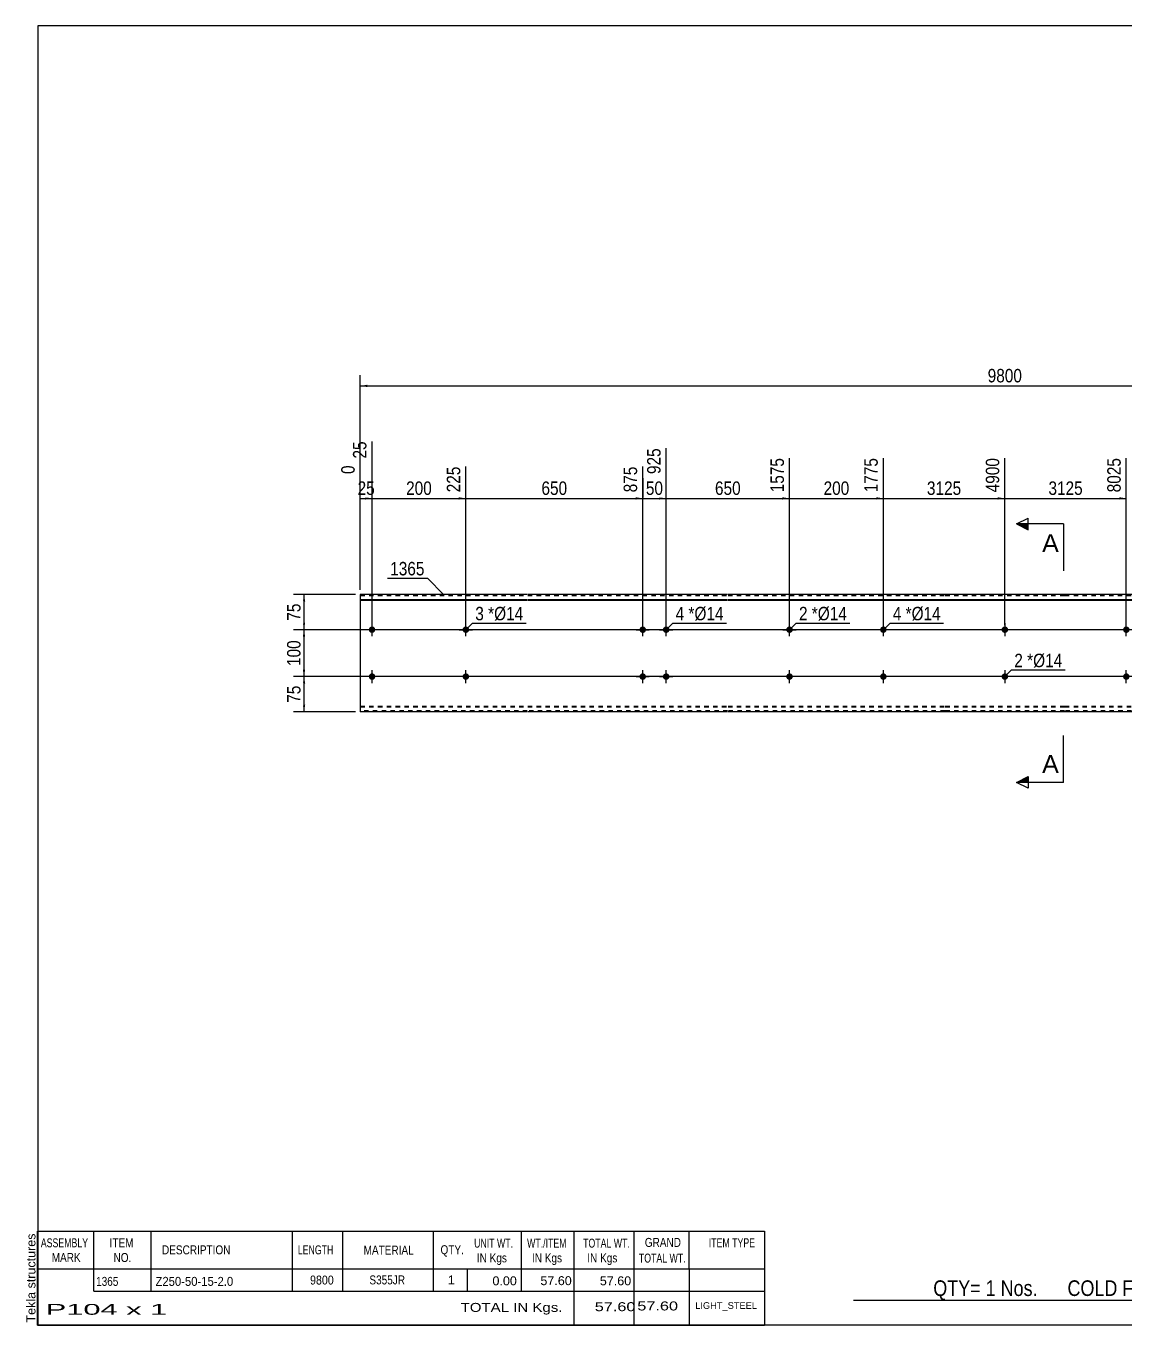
# Model space of a CAD drawing. Header units: millimetres. Extents: x -71 to 331, y -143 to 134.
# Drawn here: x -71.3 to 162.8, y -143.3 to 133.8 of the extents above; entities that cross this region are included whole.
import ezdxf

# ---------------------------------------------------------------- set-up
doc = ezdxf.new("R2010")
doc.units = ezdxf.units.MM
doc.linetypes.add('DXK_LINE_DOT1', pattern=[1.8814, 0.9407, -0.9407])
doc.styles.add('Arial', font='ARIAL.TTF', dxfattribs={"height": 0.2})
doc.styles.add('Arial Narrow', font='ARIALN.TTF', dxfattribs={"height": 0.2})

# ---------------------------------------------------------------- blocks, each defined once
blk = doc.blocks.new('Unknown-627189622-1854')
at = {"color": 5, "linetype": 'Continuous'}
for p, q in [((331.25, 133.75), (-68.75, 133.75)), ((-68.75, 133.75), (-68.75, -143.25)), ((331.25, -143.25), (331.25, 133.75)), ((-68.75, -143.25), (331.25, -143.25))]:
    blk.add_line(p, q, dxfattribs=at)
at = {"color": 174, "linetype": 'Continuous', "style": 'Arial'}
blk.add_text('Tekla structures', height=1.9102, rotation=90, dxfattribs=at).set_placement((-69.25, -142.75))
blk = doc.blocks.new('Bolt-627189622-1223 - 1203')
at = {"linetype": 'Continuous'}
for points in [[(162.58, -5, -1), (163.98, -5, -1)], [(271.58, -5, -1), (272.98, -5, -1)]]:
    blk.add_hatch(color=3, dxfattribs=at).paths.add_polyline_path(points)
at = {"color": 3, "linetype": 'Continuous'}
for p, q in [((164.68, -5), (161.88, -5)), ((163.28, -6.4), (163.28, -3.6)), ((273.68, -5), (270.88, -5)), ((272.28, -6.4), (272.28, -3.6))]:
    blk.add_line(p, q, dxfattribs=at)
blk = doc.blocks.new('Part-627189622-1218 - 1203')
at = {"color": 2, "linetype": 'Continuous'}
for p, q in [((35.6, 12.5), (0, 12.5)), ((0, 12.5), (0, -12.5)), ((0, 11.44), (35.6, 11.44)), ((0, 11.3), (35.6, 11.3)), ((78.29, 12.5), (35.7, 12.5)), ((35.7, 11.44), (78.29, 11.44)), ((35.7, 11.3), (78.29, 11.3)), ((124.59, 12.5), (78.39, 12.5)), ((78.39, 11.44), (124.59, 11.44)), ((78.39, 11.3), (124.59, 11.3)), ((150.09, 12.5), (124.69, 12.5)), ((124.69, 11.44), (150.09, 11.44)), ((124.69, 11.3), (150.09, 11.3)), ((196.38, 12.5), (150.19, 12.5)), ((150.19, 11.44), (196.38, 11.44)), ((150.19, 11.3), (196.38, 11.3)), ((239.08, 12.5), (196.48, 12.5)), ((196.48, 11.44), (239.08, 11.44)), ((196.48, 11.3), (239.08, 11.3)), ((274.78, 12.5), (239.18, 12.5)), ((239.18, 11.44), (274.78, 11.44)), ((239.18, 11.3), (274.78, 11.3)), ((274.78, -12.5), (274.78, 12.5)), ((35.6, -12.5), (0, -12.5)), ((78.29, -12.5), (35.7, -12.5)), ((124.59, -12.5), (78.39, -12.5)), ((150.09, -12.5), (124.69, -12.5)), ((196.38, -12.5), (150.19, -12.5)), ((239.08, -12.5), (196.48, -12.5)), ((274.78, -12.5), (239.18, -12.5))]:
    blk.add_line(p, q, dxfattribs=at)
at = {"color": 7, "linetype": 'DXK_LINE_DOT1'}
for p, q in [((0, 12.3), (35.6, 12.3)), ((35.7, 12.3), (78.29, 12.3)), ((78.39, 12.3), (124.59, 12.3)), ((124.69, 12.3), (150.09, 12.3)), ((150.19, 12.3), (196.38, 12.3)), ((196.48, 12.3), (239.08, 12.3)), ((239.18, 12.3), (274.78, 12.3)), ((0, -11.3), (35.6, -11.3)), ((0, -11.44), (35.6, -11.44)), ((35.6, -12.3), (0, -12.3)), ((35.7, -11.3), (78.29, -11.3)), ((35.7, -11.44), (78.29, -11.44)), ((78.29, -12.3), (35.7, -12.3)), ((78.39, -11.3), (124.59, -11.3)), ((78.39, -11.44), (124.59, -11.44)), ((124.59, -12.3), (78.39, -12.3)), ((124.69, -11.3), (150.09, -11.3)), ((124.69, -11.44), (150.09, -11.44)), ((150.09, -12.3), (124.69, -12.3)), ((150.19, -11.3), (196.38, -11.3)), ((150.19, -11.44), (196.38, -11.44)), ((196.38, -12.3), (150.19, -12.3)), ((196.48, -11.3), (239.08, -11.3)), ((196.48, -11.44), (239.08, -11.44)), ((239.08, -12.3), (196.48, -12.3)), ((239.18, -11.3), (274.78, -11.3)), ((239.18, -11.44), (274.78, -11.44)), ((274.78, -12.3), (239.18, -12.3))]:
    blk.add_line(p, q, dxfattribs=at)
blk = doc.blocks.new('Bolt-627189622-1219 - 1203')
at = {"linetype": 'Continuous'}
blk.add_hatch(color=3, dxfattribs=at).paths.add_polyline_path([(21.8, -5, -1), (23.2, -5, -1)])
at = {"color": 3, "linetype": 'Continuous'}
for p, q in [((23.9, -5), (21.1, -5)), ((22.5, -6.4), (22.5, -3.6))]:
    blk.add_line(p, q, dxfattribs=at)
blk = doc.blocks.new('Bolt-627189622-1220 - 1203')
at = {"linetype": 'Continuous'}
for points in [[(1.8, 5, -1), (3.2, 5, -1)], [(110.79, 5, -1), (112.19, 5, -1)]]:
    blk.add_hatch(color=3, dxfattribs=at).paths.add_polyline_path(points)
at = {"color": 3, "linetype": 'Continuous'}
for p, q in [((2.5, 3.6), (2.5, 6.4)), ((111.49, 3.6), (111.49, 6.4)), ((3.9, 5), (1.1, 5)), ((112.89, 5), (110.09, 5))]:
    blk.add_line(p, q, dxfattribs=at)
blk = doc.blocks.new('Bolt-627189622-1221 - 1203')
at = {"linetype": 'Continuous'}
for points in [[(1.8, -5, -1), (3.2, -5, -1)], [(110.79, -5, -1), (112.19, -5, -1)]]:
    blk.add_hatch(color=3, dxfattribs=at).paths.add_polyline_path(points)
at = {"color": 3, "linetype": 'Continuous'}
for p, q in [((3.9, -5), (1.1, -5)), ((2.5, -6.4), (2.5, -3.6)), ((112.89, -5), (110.09, -5)), ((111.49, -6.4), (111.49, -3.6))]:
    blk.add_line(p, q, dxfattribs=at)
blk = doc.blocks.new('Bolt-627189622-1222 - 1203')
at = {"linetype": 'Continuous'}
for points in [[(162.58, 5, -1), (163.98, 5, -1)], [(271.58, 5, -1), (272.98, 5, -1)]]:
    blk.add_hatch(color=3, dxfattribs=at).paths.add_polyline_path(points)
at = {"color": 3, "linetype": 'Continuous'}
for p, q in [((163.28, 3.6), (163.28, 6.4)), ((272.28, 3.6), (272.28, 6.4)), ((164.68, 5), (161.88, 5)), ((273.68, 5), (270.88, 5))]:
    blk.add_line(p, q, dxfattribs=at)
blk = doc.blocks.new('Bolt-627189622-1224 - 1203')
at = {"linetype": 'Continuous'}
for points in [[(138.09, 5, -1), (136.69, 5, -1)], [(138.09, -5, -1), (136.69, -5, -1)]]:
    blk.add_hatch(color=3, dxfattribs=at).paths.add_polyline_path(points)
at = {"color": 3, "linetype": 'Continuous'}
for p, q in [((137.39, 6.4), (137.39, 3.6)), ((138.79, 5), (135.99, 5)), ((138.79, -5), (135.99, -5)), ((137.39, -3.6), (137.39, -6.4))]:
    blk.add_line(p, q, dxfattribs=at)
blk = doc.blocks.new('Bolt-627189622-1225 - 1203')
at = {"linetype": 'Continuous'}
for points in [[(59.5, 5, -1), (60.9, 5, -1)], [(64.5, 5, -1), (65.9, 5, -1)], [(59.5, -5, -1), (60.9, -5, -1)], [(64.5, -5, -1), (65.9, -5, -1)]]:
    blk.add_hatch(color=3, dxfattribs=at).paths.add_polyline_path(points)
at = {"color": 3, "linetype": 'Continuous'}
for p, q in [((60.2, 3.6), (60.2, 6.4)), ((65.2, 3.6), (65.2, 6.4)), ((58.8, 5), (61.6, 5)), ((63.8, 5), (66.6, 5)), ((58.8, -5), (61.6, -5)), ((60.2, -6.4), (60.2, -3.6)), ((63.8, -5), (66.6, -5)), ((65.2, -6.4), (65.2, -3.6))]:
    blk.add_line(p, q, dxfattribs=at)
blk = doc.blocks.new('Bolt-627189622-1226 - 1203')
at = {"linetype": 'Continuous'}
blk.add_hatch(color=3, dxfattribs=at).paths.add_polyline_path([(21.8, 5, -1), (23.2, 5, -1)])
at = {"color": 3, "linetype": 'Continuous'}
for p, q in [((22.5, 3.6), (22.5, 6.4)), ((21.1, 5), (23.9, 5))]:
    blk.add_line(p, q, dxfattribs=at)
blk = doc.blocks.new('Bolt-627189622-1227 - 1203')
at = {"linetype": 'Continuous'}
blk.add_hatch(color=3, dxfattribs=at).paths.add_polyline_path([(90.79, 5, -1), (92.19, 5, -1)])
at = {"color": 3, "linetype": 'Continuous'}
for p, q in [((91.49, 3.6), (91.49, 6.4)), ((90.09, 5), (92.89, 5))]:
    blk.add_line(p, q, dxfattribs=at)
blk = doc.blocks.new('Bolt-627189622-1228 - 1203')
at = {"linetype": 'Continuous'}
blk.add_hatch(color=3, dxfattribs=at).paths.add_polyline_path([(90.79, -5, -1), (92.19, -5, -1)])
at = {"color": 3, "linetype": 'Continuous'}
for p, q in [((92.89, -5), (90.09, -5)), ((91.49, -6.4), (91.49, -3.6))]:
    blk.add_line(p, q, dxfattribs=at)
blk = doc.blocks.new('Bolt-627189622-1229 - 1203')
at = {"linetype": 'Continuous'}
blk.add_hatch(color=3, dxfattribs=at).paths.add_polyline_path([(21.8, -5, -1), (23.2, -5, -1)])
at = {"color": 3, "linetype": 'Continuous'}
for p, q in [((23.9, -5), (21.1, -5)), ((22.5, -6.4), (22.5, -3.6))]:
    blk.add_line(p, q, dxfattribs=at)
blk = doc.blocks.new('StraightDimension-627189622-1289 - 1203')
at = {"linetype": 'Continuous'}
blk.add_hatch(color=7, dxfattribs=at).paths.add_polyline_path([(1, 33.25), (2.5, 33), (1, 32.75)])
at = {"color": 7, "linetype": 'Continuous'}
for p, q in [((2.5, 6), (2.5, 45.16)), ((0, 13.5), (0, 40.03)), ((0, 33), (2.5, 33))]:
    blk.add_line(p, q, dxfattribs=at)
at = {"color": 0, "linetype": 'Continuous'}
blk.add_wipeout([(1.9, 45.76), (-2.3, 45.76), (-2.3, 40.9), (1.9, 40.9)], dxfattribs=at)
at = {"color": 0}
blk.add_wipeout([(3.68, 33.15), (3.68, 37.35), (-1.18, 37.35), (-1.18, 33.15)], dxfattribs=at)
at = {"color": 0, "linetype": 'Continuous'}
blk.add_wipeout([(-0.6, 40.63), (-4.8, 40.63), (-4.8, 37.6), (-0.6, 37.6)], dxfattribs=at)
at = {"color": 3, "linetype": 'Continuous', "style": 'Arial Narrow'}
for s, height, p in [('25', 2.863, (1.3, 41.5)), ('0', 2.86, (-1.2, 38.2))]:
    blk.add_text(s, height=height, rotation=90.0002, dxfattribs=at).set_placement(p)
at = {"color": 3, "style": 'Arial Narrow'}
blk.add_text('25', height=2.863, dxfattribs=at).set_placement((-0.58, 33.75))
blk = doc.blocks.new('StraightDimension-627189622-1284 - 1203')
at = {"linetype": 'Continuous'}
blk.add_hatch(color=7, dxfattribs=at).paths.add_polyline_path([(109.99, 33.25), (111.49, 33), (109.99, 32.75)])
at = {"color": 7, "linetype": 'Continuous'}
for p, q in [((91.49, 6), (91.49, 41.61)), ((111.49, 6), (111.49, 41.61)), ((91.49, 33), (111.49, 33))]:
    blk.add_line(p, q, dxfattribs=at)
at = {"color": 0, "linetype": 'Continuous'}
blk.add_wipeout([(110.89, 42.21), (106.69, 42.21), (106.69, 33.7), (110.89, 33.7)], dxfattribs=at)
at = {"color": 0}
blk.add_wipeout([(104.83, 33.15), (104.83, 37.35), (98.15, 37.35), (98.15, 33.15)], dxfattribs=at)
at = {"color": 3, "linetype": 'Continuous', "style": 'Arial Narrow'}
blk.add_text('1775', height=2.863, rotation=90.0002, dxfattribs=at).set_placement((110.29, 34.3))
at = {"color": 3, "style": 'Arial Narrow'}
blk.add_text('200', height=2.863, dxfattribs=at).set_placement((98.75, 33.75))
blk = doc.blocks.new('StraightDimension-627189622-1283 - 1203')
at = {"linetype": 'Continuous'}
blk.add_hatch(color=7, dxfattribs=at).paths.add_polyline_path([(135.89, 33.25), (137.39, 33), (135.89, 32.75)])
at = {"color": 7, "linetype": 'Continuous'}
for p, q in [((111.49, 6), (111.49, 41.61)), ((137.39, 6), (137.39, 41.61)), ((111.49, 33), (137.39, 33))]:
    blk.add_line(p, q, dxfattribs=at)
at = {"color": 0, "linetype": 'Continuous'}
blk.add_wipeout([(136.79, 42.21), (132.59, 42.21), (132.59, 33.7), (136.79, 33.7)], dxfattribs=at)
at = {"color": 0}
blk.add_wipeout([(128.7, 33.15), (128.7, 37.35), (120.18, 37.35), (120.18, 33.15)], dxfattribs=at)
at = {"color": 3, "linetype": 'Continuous', "style": 'Arial Narrow'}
blk.add_text('4900', height=2.863, rotation=90.0002, dxfattribs=at).set_placement((136.19, 34.3))
at = {"color": 3, "style": 'Arial Narrow'}
blk.add_text('3125', height=2.863, dxfattribs=at).set_placement((120.78, 33.75))
blk = doc.blocks.new('StraightDimension-627189622-1282 - 1203')
at = {"linetype": 'Continuous'}
blk.add_hatch(color=7, dxfattribs=at).paths.add_polyline_path([(161.78, 33.25), (163.28, 33), (161.78, 32.75)])
at = {"color": 7, "linetype": 'Continuous'}
for p, q in [((137.39, 6), (137.39, 41.61)), ((163.28, 6), (163.28, 41.61)), ((137.39, 33), (163.28, 33))]:
    blk.add_line(p, q, dxfattribs=at)
at = {"color": 0, "linetype": 'Continuous'}
blk.add_wipeout([(162.68, 42.21), (158.48, 42.21), (158.48, 33.7), (162.68, 33.7)], dxfattribs=at)
at = {"color": 0}
blk.add_wipeout([(154.59, 33.15), (154.59, 37.35), (146.08, 37.35), (146.08, 33.15)], dxfattribs=at)
at = {"color": 3, "linetype": 'Continuous', "style": 'Arial Narrow'}
blk.add_text('8025', height=2.863, rotation=90.0002, dxfattribs=at).set_placement((162.08, 34.3))
at = {"color": 3, "style": 'Arial Narrow'}
blk.add_text('3125', height=2.863, dxfattribs=at).set_placement((146.68, 33.75))
blk = doc.blocks.new('StraightDimension-627189622-1350 - 1203')
at = {"linetype": 'Continuous'}
for points in [[(-12.25, 3.5), (-12, 5), (-11.75, 3.5)], [(-11.75, -3.5), (-12, -5), (-12.25, -3.5)]]:
    blk.add_hatch(color=7, dxfattribs=at).paths.add_polyline_path(points)
at = {"color": 7, "linetype": 'Continuous'}
for p, q in [((162.28, 5), (-14.25, 5)), ((-12, -5), (-12, 5)), ((162.28, -5), (-14.25, -5))]:
    blk.add_line(p, q, dxfattribs=at)
at = {"color": 0}
blk.add_wipeout([(-12.15, 3.34), (-16.35, 3.34), (-16.35, -3.34), (-12.15, -3.34)], dxfattribs=at)
at = {"color": 3, "style": 'Arial Narrow'}
blk.add_text('100', height=2.863, rotation=90.0002, dxfattribs=at).set_placement((-12.75, -2.74))
blk = doc.blocks.new('StraightDimension-627189622-1286 - 1203')
at = {"linetype": 'Continuous'}
blk.add_hatch(color=7, dxfattribs=at).paths.add_polyline_path([(63.7, 33.25), (65.2, 33), (63.7, 32.75)])
at = {"color": 7, "linetype": 'Continuous'}
for p, q in [((65.2, 6), (65.2, 43.68)), ((60.2, 6), (60.2, 39.78)), ((60.2, 33), (65.2, 33))]:
    blk.add_line(p, q, dxfattribs=at)
at = {"color": 0}
blk.add_wipeout([(65.13, 33.15), (65.13, 37.35), (60.27, 37.35), (60.27, 33.15)], dxfattribs=at)
at = {"color": 0, "linetype": 'Continuous'}
blk.add_wipeout([(64.6, 44.28), (60.4, 44.28), (60.4, 37.6), (64.6, 37.6)], dxfattribs=at)
at = {"color": 3, "linetype": 'Continuous', "style": 'Arial Narrow'}
blk.add_text('925', height=2.863, rotation=90.0002, dxfattribs=at).set_placement((64, 38.2))
at = {"color": 3, "style": 'Arial Narrow'}
blk.add_text('50', height=2.863, dxfattribs=at).set_placement((60.87, 33.75))
blk = doc.blocks.new('StraightDimension-627189622-1351 - 1203')
at = {"linetype": 'Continuous'}
for points in [[(-12.25, -6.5), (-12, -5), (-11.75, -6.5)], [(-11.75, -11), (-12, -12.5), (-12.25, -11)]]:
    blk.add_hatch(color=7, dxfattribs=at).paths.add_polyline_path(points)
at = {"color": 7, "linetype": 'Continuous'}
for p, q in [((162.28, -5), (-14.25, -5)), ((-12, -12.5), (-12, -5)), ((-1, -12.5), (-14.25, -12.5))]:
    blk.add_line(p, q, dxfattribs=at)
at = {"color": 0}
blk.add_wipeout([(-12.15, -6.32), (-16.35, -6.32), (-16.35, -11.18), (-12.15, -11.18)], dxfattribs=at)
at = {"color": 3, "style": 'Arial Narrow'}
blk.add_text('75', height=2.863, rotation=90.0002, dxfattribs=at).set_placement((-12.75, -10.58))
blk = doc.blocks.new('StraightDimension-627189622-1287 - 1203')
at = {"linetype": 'Continuous'}
blk.add_hatch(color=7, dxfattribs=at).paths.add_polyline_path([(58.7, 33.25), (60.2, 33), (58.7, 32.75)])
at = {"color": 7, "linetype": 'Continuous'}
for p, q in [((22.5, 6), (22.5, 39.78)), ((60.2, 6), (60.2, 39.78)), ((22.5, 33), (60.2, 33))]:
    blk.add_line(p, q, dxfattribs=at)
at = {"color": 0, "linetype": 'Continuous'}
blk.add_wipeout([(59.6, 40.38), (55.4, 40.38), (55.4, 33.7), (59.6, 33.7)], dxfattribs=at)
at = {"color": 0}
blk.add_wipeout([(44.69, 33.15), (44.69, 37.35), (38.01, 37.35), (38.01, 33.15)], dxfattribs=at)
at = {"color": 3, "linetype": 'Continuous', "style": 'Arial Narrow'}
blk.add_text('875', height=2.863, rotation=90.0002, dxfattribs=at).set_placement((59, 34.3))
at = {"color": 3, "style": 'Arial Narrow'}
blk.add_text('650', height=2.863, dxfattribs=at).set_placement((38.61, 33.75))
blk = doc.blocks.new('StraightDimension-627189622-1288 - 1203')
at = {"linetype": 'Continuous'}
blk.add_hatch(color=7, dxfattribs=at).paths.add_polyline_path([(21, 33.25), (22.5, 33), (21, 32.75)])
at = {"color": 7, "linetype": 'Continuous'}
for p, q in [((2.5, 6), (2.5, 45.16)), ((22.5, 6), (22.5, 39.78)), ((2.5, 33), (22.5, 33))]:
    blk.add_line(p, q, dxfattribs=at)
at = {"color": 0, "linetype": 'Continuous'}
blk.add_wipeout([(21.9, 40.38), (17.7, 40.38), (17.7, 33.7), (21.9, 33.7)], dxfattribs=at)
at = {"color": 0}
blk.add_wipeout([(15.84, 33.15), (15.84, 37.35), (9.16, 37.35), (9.16, 33.15)], dxfattribs=at)
at = {"color": 3, "linetype": 'Continuous', "style": 'Arial Narrow'}
blk.add_text('225', height=2.863, rotation=90.0002, dxfattribs=at).set_placement((21.3, 34.3))
at = {"color": 3, "style": 'Arial Narrow'}
blk.add_text('200', height=2.863, dxfattribs=at).set_placement((9.76, 33.75))
blk = doc.blocks.new('StraightDimension-627189622-1349 - 1203')
at = {"linetype": 'Continuous'}
for points in [[(-12.25, 11), (-12, 12.5), (-11.75, 11)], [(-11.75, 6.5), (-12, 5), (-12.25, 6.5)]]:
    blk.add_hatch(color=7, dxfattribs=at).paths.add_polyline_path(points)
at = {"color": 7, "linetype": 'Continuous'}
for p, q in [((-1, 12.5), (-14.25, 12.5)), ((-12, 5), (-12, 12.5)), ((162.28, 5), (-14.25, 5))]:
    blk.add_line(p, q, dxfattribs=at)
at = {"color": 0}
blk.add_wipeout([(-12.15, 11.18), (-16.35, 11.18), (-16.35, 6.32), (-12.15, 6.32)], dxfattribs=at)
at = {"color": 3, "style": 'Arial Narrow'}
blk.add_text('75', height=2.863, rotation=90.0002, dxfattribs=at).set_placement((-12.75, 6.92))
blk = doc.blocks.new('StraightDimension-627189622-1285 - 1203')
at = {"linetype": 'Continuous'}
blk.add_hatch(color=7, dxfattribs=at).paths.add_polyline_path([(89.99, 33.25), (91.49, 33), (89.99, 32.75)])
at = {"color": 7, "linetype": 'Continuous'}
for p, q in [((65.2, 6), (65.2, 43.68)), ((91.49, 6), (91.49, 41.61)), ((65.2, 33), (91.49, 33))]:
    blk.add_line(p, q, dxfattribs=at)
at = {"color": 0, "linetype": 'Continuous'}
blk.add_wipeout([(90.89, 42.21), (86.69, 42.21), (86.69, 33.7), (90.89, 33.7)], dxfattribs=at)
at = {"color": 0}
blk.add_wipeout([(81.69, 33.15), (81.69, 37.35), (75, 37.35), (75, 33.15)], dxfattribs=at)
at = {"color": 3, "linetype": 'Continuous', "style": 'Arial Narrow'}
blk.add_text('1575', height=2.863, rotation=90.0002, dxfattribs=at).set_placement((90.29, 34.3))
at = {"color": 3, "style": 'Arial Narrow'}
blk.add_text('650', height=2.863, dxfattribs=at).set_placement((75.6, 33.75))
blk = doc.blocks.new('StraightDimension-627189622-1371 - 1203')
at = {"linetype": 'Continuous'}
for points in [[(1.5, 56.75), (0, 57), (1.5, 57.25)], [(273.28, 57.25), (274.78, 57), (273.28, 56.75)]]:
    blk.add_hatch(color=7, dxfattribs=at).paths.add_polyline_path(points)
at = {"color": 7, "linetype": 'Continuous'}
for p, q in [((0, 13.5), (0, 59.25)), ((274.78, 13.5), (274.78, 59.25)), ((0, 57), (274.78, 57))]:
    blk.add_line(p, q, dxfattribs=at)
at = {"color": 0}
blk.add_wipeout([(141.64, 57.15), (141.64, 61.35), (133.13, 61.35), (133.13, 57.15)], dxfattribs=at)
at = {"color": 3, "style": 'Arial Narrow'}
blk.add_text('9800', height=2.863, dxfattribs=at).set_placement((133.73, 57.75))
blk = doc.blocks.new('CBS_BOM-627189622-1930')
at = {"color": 7, "linetype": 'Continuous'}
for p, q in [((-68.78, -131.28), (-68.78, -123.28)), ((-68.78, -123.28), (86.14, -123.28)), ((-56.78, -131.28), (-56.78, -123.28)), ((-44.59, -131.28), (-44.59, -123.28)), ((-14.43, -131.28), (-14.43, -123.28)), ((-3.75, -131.28), (-3.75, -123.28)), ((15.57, -131.28), (15.57, -123.28)), ((34.37, -131.28), (34.37, -123.28)), ((45.58, -131.28), (45.58, -123.28)), ((58.37, -131.28), (58.37, -123.28)), ((70.12, -131.28), (70.12, -123.28)), ((86.14, -123.29), (86.14, -131.27)), ((-68.78, -131.28), (86.14, -131.28)), ((-68.78, -136.08), (-68.78, -131.28)), ((-56.78, -136.08), (-56.78, -131.28)), ((-44.59, -136.08), (-44.59, -131.28)), ((-14.43, -136.08), (-14.43, -131.28)), ((-3.75, -136.08), (-3.75, -131.28)), ((15.57, -136.08), (15.57, -131.28)), ((22.83, -136.08), (22.83, -131.28)), ((34.37, -136.08), (34.37, -131.28)), ((45.58, -136.08), (45.58, -131.28)), ((58.37, -136.08), (58.37, -131.28)), ((70.14, -136.08), (70.14, -131.28)), ((86.14, -131.28), (86.14, -136.08)), ((-68.78, -143.28), (-68.78, -136.1)), ((-56.78, -136.08), (86.14, -136.08)), ((45.58, -143.28), (45.58, -136.1)), ((58.37, -143.28), (58.37, -136.1)), ((70.18, -143.28), (70.18, -136.1)), ((86.14, -136.08), (86.14, -143.28)), ((-68.78, -143.28), (86.14, -143.28))]:
    blk.add_line(p, q, dxfattribs=at)
at = {"color": 3, "linetype": 'Continuous', "style": 'Arial'}
for s, height, width, p in [('ASSEMBLY', 1.91, 0.7, (-68.1, -126.71)), ('ITEM', 1.91, 0.8, (-53.45, -126.71)), ('DESCRIPTION', 1.9102, 0.8, (-42.27, -128.21)), ('LENGTH', 1.91, 0.7, (-13.32, -128.21)), ('MATERIAL', 1.91, 0.8, (0.7, -128.26)), ('QTY.', 1.91, 0.8, (17.09, -128.18)), ('UNIT WT.', 1.91, 0.7, (24.26, -126.78)), ('WT./ITEM', 1.91, 0.7, (35.55, -126.78)), ('TOTAL WT.', 1.91, 0.7, (47.49, -126.78)), ('GRAND', 1.91, 0.8, (60.64, -126.62)), ('ITEM TYPE', 1.91, 0.7, (74.28, -126.7)), ('MARK', 1.91, 0.8, (-65.78, -129.84)), ('NO.', 1.91, 0.8, (-52.6, -129.84)), ('IN Kgs', 1.91, 0.8, (24.84, -129.92)), ('IN Kgs', 1.91, 0.8, (36.59, -129.92)), ('IN Kgs', 1.91, 0.8, (48.38, -129.92)), ('TOTAL WT.', 1.91, 0.7, (59.38, -129.96))]:
    blk.add_text(s, height=height, dxfattribs=dict(at, width=width)).set_placement(p)
at = {"color": 7, "linetype": 'Continuous', "style": 'Arial'}
for s, height, width, p in [('9800', 1.91, 0.85, (-10.71, -134.65)), ('S355JR', 1.91, 0.8, (1.94, -134.62)), ('1365', 1.91, 0.8, (-56.32, -134.93)), ('Z250-50-15-2.0', 1.9102, 0.9, (-43.65, -134.93))]:
    blk.add_text(s, height=height, dxfattribs=dict(at, width=width)).set_placement(p)
for s, p in [('1', (18.66, -134.62)), ('0.00', (28.17, -134.81)), ('57.60', (38.39, -134.78)), ('57.60', (51.06, -134.81))]:
    blk.add_text(s, height=1.91, dxfattribs=at).set_placement(p)
at = {"color": 6, "linetype": 'Continuous', "style": 'Arial'}
for s, height, width, p in [('57.60', 1.91, 1.3, (49.97, -140.33)), ('57.60', 1.91, 1.3, (59.04, -140.17)), ('P104 x 1', 2.292, 2.05, (-67.06, -141.09)), ('TOTAL IN Kgs.', 1.9102, 1.2, (21.38, -140.48))]:
    blk.add_text(s, height=height, dxfattribs=dict(at, width=width)).set_placement(p)
blk.add_text('LIGHT_STEEL', height=1.4135, dxfattribs=at).set_placement((71.39, -139.83))
blk = doc.blocks.new('CBS_CALLOFF-627189622-1931')
at = {"color": 7, "linetype": 'Continuous'}
blk.add_line((105.13, -137.98), (221.36, -138), dxfattribs=at)
at = {"color": 3, "linetype": 'Continuous', "style": 'Arial Narrow'}
blk.add_text('QTY= 1 Nos.      COLD FORMED     MKD : P104', height=3.3405, dxfattribs=at).set_placement((122.13, -137.09))
blk = doc.blocks.new('MarkSet-627189622-1392 - 1203')
at = {"color": 0}
blk.add_wipeout([(115.33, 7.01), (115.33, 10.01), (113.51, 10.01), (113.51, 7.01)], dxfattribs=at)
blk.add_wipeout([(115.33, 7.01), (115.33, 10.01), (113.51, 10.01), (113.51, 7.01)], dxfattribs=at)
at = {"color": 7, "linetype": 'Continuous'}
blk.add_line((111.49, 5), (112.91, 6.41), dxfattribs=at)
at = {"color": 0}
blk.add_wipeout([(117.51, 7.01), (117.51, 10.01), (116.23, 10.01), (116.23, 7.01)], dxfattribs=at)
blk.add_wipeout([(117.51, 7.01), (117.51, 10.01), (116.23, 10.01), (116.23, 7.01)], dxfattribs=at)
at = {"color": 3, "style": 'Arial Narrow'}
blk.add_text('4', height=2.86, dxfattribs=at).set_placement((113.51, 7.01))
at = {"color": 0}
blk.add_wipeout([(123.72, 7.01), (123.72, 10.01), (117.51, 10.01), (117.51, 7.01)], dxfattribs=at)
blk.add_wipeout([(123.72, 7.01), (123.72, 10.01), (117.51, 10.01), (117.51, 7.01)], dxfattribs=at)
at = {"color": 7, "linetype": 'Continuous'}
blk.add_line((112.91, 6.41), (124.32, 6.41), dxfattribs=at)
at = {"color": 3, "style": 'Arial Narrow'}
for s, height, p in [('*', 2.86, (116.23, 7.01)), ('Ø14', 2.863, (117.51, 7.01))]:
    blk.add_text(s, height=height, dxfattribs=at).set_placement(p)
blk = doc.blocks.new('SectionMark-627189622-1274 - 1203')
at = {"linetype": 'Continuous'}
for points in [[(142.39, 27.55), (142.39, 26.3), (139.89, 27.55)], [(142.39, -26.3), (142.39, -27.55), (139.89, -27.55)]]:
    blk.add_hatch(color=30, dxfattribs=at).paths.add_polyline_path(points)
at = {"color": 30, "linetype": 'Continuous'}
for p, q in [((139.89, 27.55), (142.39, 28.8)), ((142.39, 26.3), (142.39, 28.8)), ((149.89, 27.55), (139.89, 27.55)), ((139.89, 27.55), (142.39, 26.3)), ((139.89, -27.55), (142.39, -26.3)), ((149.89, -27.55), (139.89, -27.55)), ((142.39, -28.8), (139.89, -27.55)), ((142.39, -26.3), (142.39, -28.8))]:
    blk.add_line(p, q, dxfattribs=at)
at = {"color": 0, "linetype": 'Continuous'}
for points in [[(148.89, 21.55), (148.89, 25.55), (145.33, 25.55), (145.33, 21.55)], [(148.89, -25.55), (148.89, -21.55), (145.33, -21.55), (145.33, -25.55)]]:
    blk.add_wipeout(points, dxfattribs=at)
at = {"color": 30, "linetype": 'Continuous'}
for p, q in [((149.89, 27.55), (149.89, 17.55)), ((149.89, -27.55), (149.89, -17.55))]:
    blk.add_line(p, q, dxfattribs=at)
at = {"color": 96, "linetype": 'Continuous', "style": 'Arial'}
for p in [(145.33, 21.55), (145.33, -25.55)]:
    blk.add_text('A', height=3.82, dxfattribs=at).set_placement(p)
blk = doc.blocks.new('Mark-627189622-1374 - 1203')
at = {"color": 0}
blk.add_wipeout([(13.69, 16.59), (13.69, 19.59), (6.37, 19.59), (6.37, 16.59)], dxfattribs=at)
blk.add_wipeout([(13.69, 16.59), (13.69, 19.59), (6.37, 19.59), (6.37, 16.59)], dxfattribs=at)
at = {"color": 7, "linetype": 'Continuous'}
for p in [(5.77, 15.99), (17.82, 12.45)]:
    blk.add_line(p, (14.29, 15.99), dxfattribs=at)
at = {"color": 3, "style": 'Arial Narrow'}
blk.add_text('1365', height=2.863, dxfattribs=at).set_placement((6.37, 16.59))
blk = doc.blocks.new('MarkSet-627189622-1386 - 1203')
at = {"color": 0}
blk.add_wipeout([(26.34, 7.01), (26.34, 10.01), (24.51, 10.01), (24.51, 7.01)], dxfattribs=at)
blk.add_wipeout([(26.34, 7.01), (26.34, 10.01), (24.51, 10.01), (24.51, 7.01)], dxfattribs=at)
at = {"color": 7, "linetype": 'Continuous'}
blk.add_line((22.5, 5), (23.91, 6.41), dxfattribs=at)
at = {"color": 0}
blk.add_wipeout([(28.52, 7.01), (28.52, 10.01), (27.24, 10.01), (27.24, 7.01)], dxfattribs=at)
blk.add_wipeout([(28.52, 7.01), (28.52, 10.01), (27.24, 10.01), (27.24, 7.01)], dxfattribs=at)
at = {"color": 3, "style": 'Arial Narrow'}
blk.add_text('3', height=2.86, dxfattribs=at).set_placement((24.51, 7.01))
at = {"color": 0}
blk.add_wipeout([(34.73, 7.01), (34.73, 10.01), (28.52, 10.01), (28.52, 7.01)], dxfattribs=at)
blk.add_wipeout([(34.73, 7.01), (34.73, 10.01), (28.52, 10.01), (28.52, 7.01)], dxfattribs=at)
at = {"color": 7, "linetype": 'Continuous'}
blk.add_line((23.91, 6.41), (35.33, 6.41), dxfattribs=at)
at = {"color": 3, "style": 'Arial Narrow'}
for s, height, p in [('*', 2.86, (27.24, 7.01)), ('Ø14', 2.863, (28.52, 7.01))]:
    blk.add_text(s, height=height, dxfattribs=at).set_placement(p)
blk = doc.blocks.new('MarkSet-627189622-1402 - 1203')
at = {"color": 0}
blk.add_wipeout([(95.33, 7.01), (95.33, 10.01), (93.51, 10.01), (93.51, 7.01)], dxfattribs=at)
blk.add_wipeout([(95.33, 7.01), (95.33, 10.01), (93.51, 10.01), (93.51, 7.01)], dxfattribs=at)
at = {"color": 7, "linetype": 'Continuous'}
blk.add_line((91.49, 5), (92.91, 6.41), dxfattribs=at)
at = {"color": 0}
blk.add_wipeout([(97.51, 7.01), (97.51, 10.01), (96.23, 10.01), (96.23, 7.01)], dxfattribs=at)
blk.add_wipeout([(97.51, 7.01), (97.51, 10.01), (96.23, 10.01), (96.23, 7.01)], dxfattribs=at)
at = {"color": 3, "style": 'Arial Narrow'}
blk.add_text('2', height=2.86, dxfattribs=at).set_placement((93.51, 7.01))
at = {"color": 0}
blk.add_wipeout([(103.72, 7.01), (103.72, 10.01), (97.51, 10.01), (97.51, 7.01)], dxfattribs=at)
blk.add_wipeout([(103.72, 7.01), (103.72, 10.01), (97.51, 10.01), (97.51, 7.01)], dxfattribs=at)
at = {"color": 7, "linetype": 'Continuous'}
blk.add_line((92.91, 6.41), (104.32, 6.41), dxfattribs=at)
at = {"color": 3, "style": 'Arial Narrow'}
for s, height, p in [('*', 2.86, (96.23, 7.01)), ('Ø14', 2.863, (97.51, 7.01))]:
    blk.add_text(s, height=height, dxfattribs=at).set_placement(p)
blk = doc.blocks.new('Mark-627189622-1415 - 1203')
at = {"color": 0}
blk.add_wipeout([(141.23, -2.99), (141.23, 0.01), (139.4, 0.01), (139.4, -2.99)], dxfattribs=at)
blk.add_wipeout([(141.23, -2.99), (141.23, 0.01), (139.4, 0.01), (139.4, -2.99)], dxfattribs=at)
at = {"color": 7, "linetype": 'Continuous'}
blk.add_line((137.39, -5), (138.8, -3.59), dxfattribs=at)
at = {"color": 0}
blk.add_wipeout([(143.41, -2.99), (143.41, 0.01), (142.13, 0.01), (142.13, -2.99)], dxfattribs=at)
blk.add_wipeout([(143.41, -2.99), (143.41, 0.01), (142.13, 0.01), (142.13, -2.99)], dxfattribs=at)
at = {"color": 3, "style": 'Arial Narrow'}
blk.add_text('2', height=2.86, dxfattribs=at).set_placement((139.4, -2.99))
at = {"color": 0}
blk.add_wipeout([(149.62, -2.99), (149.62, 0.01), (143.41, 0.01), (143.41, -2.99)], dxfattribs=at)
blk.add_wipeout([(149.62, -2.99), (149.62, 0.01), (143.41, 0.01), (143.41, -2.99)], dxfattribs=at)
at = {"color": 7, "linetype": 'Continuous'}
blk.add_line((138.8, -3.59), (150.22, -3.59), dxfattribs=at)
at = {"color": 3, "style": 'Arial Narrow'}
for s, height, p in [('*', 2.86, (142.13, -2.99)), ('Ø14', 2.863, (143.41, -2.99))]:
    blk.add_text(s, height=height, dxfattribs=at).set_placement(p)
blk = doc.blocks.new('Mark-627189622-1416 - 1203')
at = {"color": 0}
blk.add_wipeout([(69.04, 7.01), (69.04, 10.01), (67.21, 10.01), (67.21, 7.01)], dxfattribs=at)
blk.add_wipeout([(69.04, 7.01), (69.04, 10.01), (67.21, 10.01), (67.21, 7.01)], dxfattribs=at)
at = {"color": 7, "linetype": 'Continuous'}
blk.add_line((65.2, 5), (66.61, 6.41), dxfattribs=at)
at = {"color": 0}
blk.add_wipeout([(71.22, 7.01), (71.22, 10.01), (69.94, 10.01), (69.94, 7.01)], dxfattribs=at)
blk.add_wipeout([(71.22, 7.01), (71.22, 10.01), (69.94, 10.01), (69.94, 7.01)], dxfattribs=at)
at = {"color": 3, "style": 'Arial Narrow'}
blk.add_text('4', height=2.86, dxfattribs=at).set_placement((67.21, 7.01))
at = {"color": 0}
blk.add_wipeout([(77.43, 7.01), (77.43, 10.01), (71.22, 10.01), (71.22, 7.01)], dxfattribs=at)
blk.add_wipeout([(77.43, 7.01), (77.43, 10.01), (71.22, 10.01), (71.22, 7.01)], dxfattribs=at)
at = {"color": 7, "linetype": 'Continuous'}
blk.add_line((66.61, 6.41), (78.03, 6.41), dxfattribs=at)
at = {"color": 3, "style": 'Arial Narrow'}
for s, height, p in [('*', 2.86, (69.94, 7.01)), ('Ø14', 2.863, (71.22, 7.01))]:
    blk.add_text(s, height=height, dxfattribs=at).set_placement(p)

msp = doc.modelspace()

# ---------------------------------------------------------------- block references
for name in ['Unknown-627189622-1854', 'Part-627189622-1218 - 1203', 'Bolt-627189622-1220 - 1203', 'Bolt-627189622-1226 - 1203', 'Bolt-627189622-1225 - 1203', 'Bolt-627189622-1227 - 1203', 'Bolt-627189622-1224 - 1203', 'Bolt-627189622-1222 - 1203', 'Bolt-627189622-1221 - 1203', 'Bolt-627189622-1219 - 1203', 'Bolt-627189622-1229 - 1203', 'Bolt-627189622-1228 - 1203', 'Bolt-627189622-1223 - 1203', 'CBS_BOM-627189622-1930', 'CBS_CALLOFF-627189622-1931']:
    msp.add_blockref(name, (0, 0))

# ---------------------------------------------------------------- next in the draw order: block references
for name in ['StraightDimension-627189622-1289 - 1203', 'StraightDimension-627189622-1284 - 1203']:
    msp.add_blockref(name, (0, 0))

# ---------------------------------------------------------------- next in the draw order: block references
msp.add_blockref('StraightDimension-627189622-1283 - 1203', (0, 0))

# ---------------------------------------------------------------- next in the draw order: block references
msp.add_blockref('StraightDimension-627189622-1282 - 1203', (0, 0))

# ---------------------------------------------------------------- next in the draw order: block references
msp.add_blockref('StraightDimension-627189622-1350 - 1203', (0, 0))

# ---------------------------------------------------------------- next in the draw order: block references
for name in ['StraightDimension-627189622-1286 - 1203', 'StraightDimension-627189622-1351 - 1203']:
    msp.add_blockref(name, (0, 0))

# ---------------------------------------------------------------- next in the draw order: block references
msp.add_blockref('StraightDimension-627189622-1287 - 1203', (0, 0))

# ---------------------------------------------------------------- next in the draw order: block references
msp.add_blockref('StraightDimension-627189622-1288 - 1203', (0, 0))

# ---------------------------------------------------------------- next in the draw order: block references
msp.add_blockref('StraightDimension-627189622-1349 - 1203', (0, 0))

# ---------------------------------------------------------------- next in the draw order: block references
for name in ['StraightDimension-627189622-1285 - 1203', 'MarkSet-627189622-1386 - 1203', 'MarkSet-627189622-1392 - 1203']:
    msp.add_blockref(name, (0, 0))

# ---------------------------------------------------------------- next in the draw order: block references
for name in ['StraightDimension-627189622-1371 - 1203', 'Mark-627189622-1416 - 1203', 'MarkSet-627189622-1402 - 1203']:
    msp.add_blockref(name, (0, 0))

# ---------------------------------------------------------------- next in the draw order: block references
for name in ['SectionMark-627189622-1274 - 1203', 'Mark-627189622-1374 - 1203']:
    msp.add_blockref(name, (0, 0))

# ---------------------------------------------------------------- next in the draw order: block references
msp.add_blockref('Mark-627189622-1415 - 1203', (0, 0))

doc.saveas('drawing.dxf')
